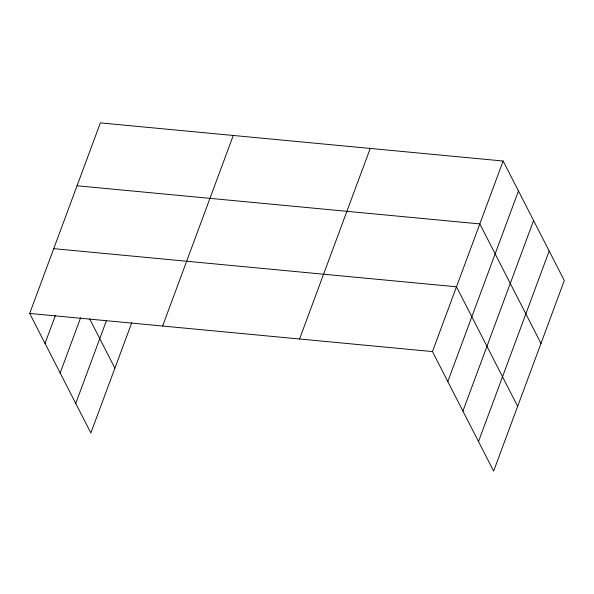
<?xml version="1.0" encoding="UTF-8"?>
<svg xmlns="http://www.w3.org/2000/svg" width="594" height="594" viewBox="0 0 594 594"><rect width="100%" height="100%" fill="white"/><g stroke="black" fill="none" stroke-linecap="round" stroke-linejoin="round"><path stroke-width="0.89" d="M131.823 322.527L90.867 432.974L29.7 313.446L100.364 122.884L503.133 161.026L564.3 280.554L493.636 471.116L432.469 351.581L503.133 161.026M45.033 343.399L55.279 315.756M60.157 372.958L80.658 317.671M75.742 403.415L106.475 320.537M162.615 326.032L233.279 135.469M299.554 338.996L370.218 148.441M447.802 381.541L518.465 190.986M462.926 411.1L533.59 220.545M478.512 441.557L549.175 250.995M77.042 185.766L479.818 223.908L540.986 343.443M53.727 248.656L456.496 286.798L517.664 406.326M29.7 313.446L432.469 351.581M89.657 318.874L114.894 368.183"/></g></svg>
